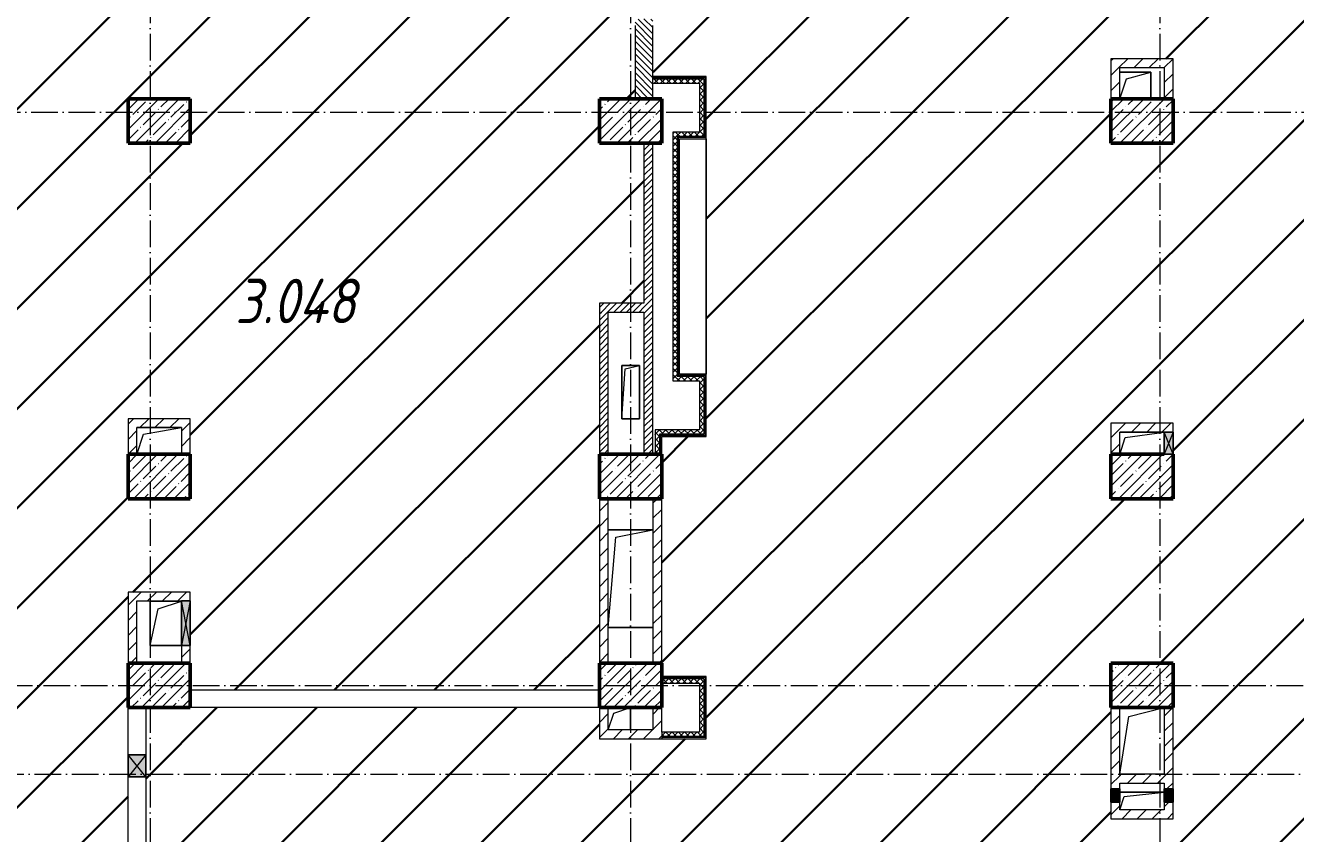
# Model space of a CAD drawing. Header units: millimetres. Extents: x -17017 to 628417, y -109036 to 199237.
# Drawn here: x 360118 to 374398, y -12950 to -3857 of the extents above; entities that cross this region are included whole.
import ezdxf

# ---------------------------------------------------------------- set-up
doc = ezdxf.new("R2010")
doc.units = ezdxf.units.MM
doc.linetypes.add('50_200_ШТРИХ_1Т_ш5_п1_п1_', pattern=[700, 500, -100, 0, -100])
for name, color, linetype, lineweight in [('A-DETL-GENF-OTLN', 7, 'Continuous', 9), ('A-FLOR-____-OTLN', 7, 'Continuous', 9), ('A-GENM-____-OTLN', 7, 'Continuous', 9), ('A-GLAZ-____-OTLN', 7, 'Continuous', 9), ('A-WALL-____-MCUT', 7, 'Continuous', 13), ('A-WALL-____-MCUT-1', 7, 'Continuous', 9), ('A-WALL-____-PATT-1', 7, 'Continuous', 9), ('A-WALL-FNSH-MCUT-1', 7, 'Continuous', 9), ('I-WALL-____-OTLN', 7, 'Continuous', 9), ('S-COLS-____-MCUT', 7, 'Continuous', 50), ('S-COLS-____-OTLN', 7, 'Continuous', 9), ('S-GRID-____-OTLN-1', 7, '50_200_ШТРИХ_1Т_ш5_п1_п1_', 9), ('Марки помещений', 7, 'Continuous', 9), ('стяжа', 7, 'Continuous', 30)]:
    doc.layers.add(name, color=color, linetype=linetype, lineweight=lineweight)
doc.layers.add('A-WALL-____-PATT-3', color=9, linetype='Continuous', lineweight=9, true_color=0x808080)
doc.styles.add('ISOCPEUR_I_2', font='isocpeui.ttf', dxfattribs={"width": 0.85, "height": 2.3})
pattern_1 = [(45, (283770.71, -86863.46), (-84.85281, 84.85281), [])]
pattern_2 = [(45, (283770.707, -86863.456), (-35.35534, 35.35534), [])]
pattern_3 = [(45, (283770.707, -86863.456), (-35.35534, 35.35534), []), (135, (283770.707, -86863.456), (-35.35534, -35.35534), [])]

# ---------------------------------------------------------------- blocks, each defined once
blk = doc.blocks.new('BSC_Колонна _Прямоугольная - 500х700-V134-АР1_План отверстий 3 этажа в осях 1-64_Ю-ЯЯ')
at = {"layer": 'S-COLS-____-OTLN'}
h = blk.add_hatch(dxfattribs=at)
h.set_pattern_fill('FP_139', color=256, style=0, pattern_type=2)
h.set_pattern_definition([(315, (-75581.04, 77850), (114.04925, 114.04925), []), (315, (-75581.04, 77735.95), (114.04925, 114.04925), [201.613, -40.323, 3.353, -36.97])])
h.paths.add_polyline_path([(-250, 350), (-250, -350), (250, -350), (250, 350)], flags=0)
at = {"layer": 'S-COLS-____-MCUT'}
for p, q in [((250, 350), (-250, 350)), ((-250, 350), (-250, -350)), ((250, -350), (250, 350)), ((-250, -350), (250, -350))]:
    blk.add_line(p, q, dxfattribs=at)
blk = doc.blocks.new('BSC_Колонна _Прямоугольная - 500х700-V135-АР1_План отверстий 3 этажа в осях 1-64_Ю-ЯЯ')
at = {"layer": 'S-COLS-____-OTLN'}
h = blk.add_hatch(dxfattribs=at)
h.set_pattern_fill('FP_140', color=256, style=0, pattern_type=2)
h.set_pattern_definition([(315, (-75581.04, 83150), (114.04925, 114.04925), []), (315, (-75581.04, 83035.95), (114.04925, 114.04925), [201.613, -40.323, 3.353, -36.97])])
h.paths.add_polyline_path([(-250, 350), (-250, -350), (250, -350), (250, 350)], flags=0)
at = {"layer": 'S-COLS-____-MCUT'}
for p, q in [((250, 350), (-250, 350)), ((-250, 350), (-250, -350)), ((250, -350), (250, 350)), ((-250, -350), (250, -350))]:
    blk.add_line(p, q, dxfattribs=at)
blk = doc.blocks.new('BSC_Колонна _Прямоугольная - 500х700-V136-АР1_План отверстий 3 этажа в осях 1-64_Ю-ЯЯ')
at = {"layer": 'S-COLS-____-OTLN'}
h = blk.add_hatch(dxfattribs=at)
h.set_pattern_fill('FP_141', color=256, style=0, pattern_type=2)
h.set_pattern_definition([(315, (-75581.04, 88900), (114.04925, 114.04925), []), (315, (-75581.04, 88785.95), (114.04925, 114.04925), [201.613, -40.323, 3.353, -36.97])])
h.paths.add_polyline_path([(-250, -350), (250, -350), (250, 350), (-250, 350)], flags=0)
at = {"layer": 'S-COLS-____-MCUT'}
for p, q in [((250, 350), (-250, 350)), ((-250, 350), (-250, -350)), ((250, -350), (250, 350)), ((-250, -350), (250, -350))]:
    blk.add_line(p, q, dxfattribs=at)
blk = doc.blocks.new('BSC_Колонна _Прямоугольная - 500х700-V137-АР1_План отверстий 3 этажа в осях 1-64_Ю-ЯЯ')
at = {"layer": 'S-COLS-____-OTLN'}
h = blk.add_hatch(dxfattribs=at)
h.set_pattern_fill('FP_142', color=256, style=0, pattern_type=2)
h.set_pattern_definition([(315, (-77931.04, 77850), (114.04925, 114.04925), []), (315, (-77931.04, 77735.95), (114.04925, 114.04925), [201.613, -40.323, 3.353, -36.97])])
h.paths.add_polyline_path([(-250, 350), (-250, -350), (250, -350), (250, 350)], flags=0)
at = {"layer": 'S-COLS-____-MCUT'}
for p, q in [((250, 350), (-250, 350)), ((-250, 350), (-250, -350)), ((250, -350), (250, 350)), ((-250, -350), (250, -350))]:
    blk.add_line(p, q, dxfattribs=at)
blk = doc.blocks.new('BSC_Колонна _Прямоугольная - 500х700-V138-АР1_План отверстий 3 этажа в осях 1-64_Ю-ЯЯ')
at = {"layer": 'S-COLS-____-OTLN'}
h = blk.add_hatch(dxfattribs=at)
h.set_pattern_fill('FP_143', color=256, style=0, pattern_type=2)
h.set_pattern_definition([(315, (-77931.04, 83150), (114.04925, 114.04925), []), (315, (-77931.04, 83035.95), (114.04925, 114.04925), [201.613, -40.323, 3.353, -36.97])])
h.paths.add_polyline_path([(-250, 350), (-250, -350), (250, -350), (250, 350)], flags=0)
at = {"layer": 'S-COLS-____-MCUT'}
for p, q in [((250, 350), (-250, 350)), ((-250, 350), (-250, -350)), ((250, -350), (250, 350)), ((-250, -350), (250, -350))]:
    blk.add_line(p, q, dxfattribs=at)
blk = doc.blocks.new('BSC_Колонна _Прямоугольная - 500х700-V139-АР1_План отверстий 3 этажа в осях 1-64_Ю-ЯЯ')
at = {"layer": 'S-COLS-____-OTLN'}
h = blk.add_hatch(dxfattribs=at)
h.set_pattern_fill('FP_144', color=256, style=0, pattern_type=2)
h.set_pattern_definition([(315, (-77931.04, 88900), (114.04925, 114.04925), []), (315, (-77931.04, 88785.95), (114.04925, 114.04925), [201.613, -40.323, 3.353, -36.97])])
h.paths.add_polyline_path([(-250, -250), (-250, -350), (250, -350), (250, 350), (-250, 350)], flags=0)
at = {"layer": 'S-COLS-____-MCUT'}
for p, q in [((250, 350), (-250, 350)), ((-250, 350), (-250, -350)), ((250, -250), (250, 350)), ((-250, -350), (250, -350))]:
    blk.add_line(p, q, dxfattribs=at)
blk = doc.blocks.new('BSC_Колонна _Прямоугольная - 500х700-V140-АР1_План отверстий 3 этажа в осях 1-64_Ю-ЯЯ')
at = {"layer": 'S-COLS-____-OTLN'}
h = blk.add_hatch(dxfattribs=at)
h.set_pattern_fill('FP_145', color=256, style=0, pattern_type=2)
h.set_pattern_definition([(315, (-81931.04, 77850), (114.04925, 114.04925), []), (315, (-81931.04, 77735.95), (114.04925, 114.04925), [201.613, -40.323, 3.353, -36.97])])
h.paths.add_polyline_path([(-250, 350), (-250, -350), (250, -350), (250, 350)], flags=0)
at = {"layer": 'S-COLS-____-MCUT'}
for p, q in [((250, 350), (-250, 350)), ((-250, 350), (-250, -350)), ((250, -350), (250, 350)), ((-250, -350), (250, -350))]:
    blk.add_line(p, q, dxfattribs=at)
blk = doc.blocks.new('BSC_Колонна _Прямоугольная - 500х700-V141-АР1_План отверстий 3 этажа в осях 1-64_Ю-ЯЯ')
at = {"layer": 'S-COLS-____-OTLN'}
h = blk.add_hatch(dxfattribs=at)
h.set_pattern_fill('FP_146', color=256, style=0, pattern_type=2)
h.set_pattern_definition([(315, (-81931.04, 83150), (114.04925, 114.04925), []), (315, (-81931.04, 83035.95), (114.04925, 114.04925), [201.613, -40.323, 3.353, -36.97])])
h.paths.add_polyline_path([(-250, 350), (-250, -350), (250, -350), (250, 350)], flags=0)
at = {"layer": 'S-COLS-____-MCUT'}
for p, q in [((250, 350), (-250, 350)), ((-250, 350), (-250, -350)), ((250, -350), (250, 350)), ((-250, -350), (250, -350))]:
    blk.add_line(p, q, dxfattribs=at)
blk = doc.blocks.new('BSC_Колонна _Прямоугольная - 500х700-V142-АР1_План отверстий 3 этажа в осях 1-64_Ю-ЯЯ')
at = {"layer": 'S-COLS-____-OTLN'}
h = blk.add_hatch(dxfattribs=at)
h.set_pattern_fill('FP_147', color=256, style=0, pattern_type=2)
h.set_pattern_definition([(315, (-81931.04, 88900), (114.04925, 114.04925), []), (315, (-81931.04, 88785.95), (114.04925, 114.04925), [201.613, -40.323, 3.353, -36.97])])
h.paths.add_polyline_path([(-250, -350), (250, -350), (250, 350), (-250, 350)], flags=0)
at = {"layer": 'S-COLS-____-MCUT'}
for p, q in [((250, 350), (-250, 350)), ((-250, 350), (-250, -350)), ((250, -350), (250, 350)), ((-250, -350), (250, -350))]:
    blk.add_line(p, q, dxfattribs=at)
blk = doc.blocks.new('AR_Отверстие прямоугольное _в плите_ - AR_Отверстие прямоугольное _в плите_-30459273-АР1_План отверстий 3 этажа в осях 1-64_Ю-ЯЯ')
at = {"layer": 'A-GENM-____-OTLN'}
for p, q in [((100, 300), (-100, 300)), ((-100, 300), (-100, -300)), ((-60, 260), (100, 300)), ((100, -300), (100, 300)), ((-100, -300), (-60, 260)), ((-100, -300), (100, -300))]:
    blk.add_line(p, q, dxfattribs=at)
blk = doc.blocks.new('AR_Отверстие прямоугольное _в плите_ - AR_Отверстие прямоугольное _в плите_-30552529-АР1_План отверстий 3 этажа в осях 1-64_Ю-ЯЯ')
at = {"layer": 'A-GENM-____-OTLN'}
for p, q in [((-150, 275), (250, 375)), ((-250, -375), (-150, 275))]:
    blk.add_line(p, q, dxfattribs=at)
blk = doc.blocks.new('AR_Отверстие прямоугольное _в плите_ - AR_Отверстие прямоугольное _в плите_-V189-АР1_План отверстий 3 этажа в осях 1-64_Ю-ЯЯ')
at = {"layer": 'A-GENM-____-OTLN'}
for p, q in [((175, 250), (-175, 250)), ((-175, 250), (-175, -250)), ((-175, -250), (-87, 163)), ((-87, 163), (175, 250)), ((-175, -250), (175, -250))]:
    blk.add_line(p, q, dxfattribs=at)
blk = doc.blocks.new('AR_Отверстие прямоугольное _в плите_ - AR_Отверстие прямоугольное _в плите_-V190-АР1_План отверстий 3 этажа в осях 1-64_Ю-ЯЯ')
at = {"layer": 'A-GENM-____-OTLN'}
for p, q in [((-125, -125), (-63, 63)), ((-63, 63), (125, 125)), ((125, -125), (125, 125))]:
    blk.add_line(p, q, dxfattribs=at)
blk = doc.blocks.new('AR_Отверстие прямоугольное _в плите_ - AR_Отверстие прямоугольное _в плите_-V191-АР1_План отверстий 3 этажа в осях 1-64_Ю-ЯЯ')
at = {"layer": 'A-GENM-____-OTLN'}
for p, q in [((250, 150), (-250, 150)), ((-175, 75), (250, 150)), ((-250, -150), (-175, 75))]:
    blk.add_line(p, q, dxfattribs=at)
blk = doc.blocks.new('AR_Отверстие прямоугольное _в плите_ - AR_Отверстие прямоугольное _в плите_-30552577-АР1_План отверстий 3 этажа в осях 1-64_Ю-ЯЯ')
at = {"layer": 'A-GENM-____-OTLN'}
for p, q in [((175, 150), (-175, 150)), ((-100, 75), (175, 150)), ((175, -150), (175, 150)), ((-175, -150), (-100, 75))]:
    blk.add_line(p, q, dxfattribs=at)
blk = doc.blocks.new('AR_Отверстие прямоугольное _в плите_ - AR_Отверстие прямоугольное _в плите_-V192-АР1_План отверстий 3 этажа в осях 1-64_Ю-ЯЯ')
at = {"layer": 'A-GENM-____-OTLN'}
for p, q in [((250, 100), (-250, 100)), ((-250, -100), (-200, 50)), ((-200, 50), (250, 100))]:
    blk.add_line(p, q, dxfattribs=at)
blk = doc.blocks.new('AR_Отверстие прямоугольное _в плите_ - AR_Отверстие прямоугольное _в плите_-V193-АР1_План отверстий 3 этажа в осях 1-64_Ю-ЯЯ')
at = {"layer": 'A-GENM-____-OTLN'}
for p, q in [((250, 125), (-250, 125)), ((-250, -125), (-188, 63)), ((-188, 63), (250, 125))]:
    blk.add_line(p, q, dxfattribs=at)
blk = doc.blocks.new('AR_Отверстие прямоугольное _в плите_ - AR_Отверстие прямоугольное _в плите_-30552711-АР1_План отверстий 3 этажа в осях 1-64_Ю-ЯЯ')
at = {"layer": 'A-GENM-____-OTLN'}
for p, q in [((250, 550), (-250, 550)), ((-250, -550), (-167, 467)), ((-167, 467), (250, 550)), ((-250, -550), (250, -550))]:
    blk.add_line(p, q, dxfattribs=at)
blk = doc.blocks.new('AR_Отверстие прямоугольное _в стене__БезПР - AR_Отверстие прямоугольное _в стене__БезПР-36392898-АР1_План отверстий 3 этажа в осях 1-64_Ю-ЯЯ')
at = {"layer": 'A-GLAZ-____-OTLN'}
blk.add_hatch(color=256, dxfattribs=at).paths.add_polyline_path([(125, 100), (-125, 100), (-125, -100), (125, -100)], flags=0)
at = {"layer": 'A-DETL-GENF-OTLN'}
for p, q in [((-125, -100), (-125, 100)), ((-125, 100), (125, 100)), ((125, 100), (-125, -100)), ((-125, 100), (125, -100)), ((125, 100), (-125, 100)), ((-125, 100), (-125, -100)), ((125, 100), (125, -100)), ((125, -100), (125, 100)), ((125, -100), (-125, -100)), ((-125, -100), (125, -100))]:
    blk.add_line(p, q, dxfattribs=at)
blk = doc.blocks.new('AR_Отверстие прямоугольное _в стене__БезПР - AR_Отверстие прямоугольное _в стене__БезПР-36428168-АР1_План отверстий 3 этажа в осях 1-64_Ю-ЯЯ')
at = {"layer": 'A-GLAZ-____-OTLN'}
blk.add_hatch(color=256, dxfattribs=at).paths.add_polyline_path([(75, -50), (75, 50), (-75, 50), (-75, -50)], flags=0)
at = {"layer": 'A-DETL-GENF-OTLN'}
for p, q in [((-75, -50), (-75, 50)), ((-75, 50), (75, 50)), ((75, 50), (-75, -50)), ((-75, 50), (75, -50)), ((75, 50), (-75, 50)), ((-75, 50), (-75, -50)), ((75, 50), (75, -50)), ((75, -50), (75, 50)), ((75, -50), (-75, -50)), ((-75, -50), (75, -50))]:
    blk.add_line(p, q, dxfattribs=at)
blk = doc.blocks.new('AR_Отверстие прямоугольное _в стене__БезПР - AR_Отверстие прямоугольное _в стене__БезПР-36899073-АР1_План отверстий 3 этажа в осях 1-64_Ю-ЯЯ')
at = {"layer": 'A-GLAZ-____-OTLN'}
blk.add_hatch(color=256, dxfattribs=at).paths.add_polyline_path([(250, -50), (250, 50), (-250, 50), (-250, -50)], flags=0)
at = {"layer": 'A-DETL-GENF-OTLN'}
for p, q in [((-250, -50), (-250, 50)), ((-250, 50), (250, 50)), ((250, 50), (-250, -50)), ((-250, 50), (250, -50)), ((250, 50), (-250, 50)), ((-250, 50), (-250, -50)), ((250, 50), (250, -50)), ((250, -50), (250, 50)), ((250, -50), (-250, -50)), ((-250, -50), (250, -50))]:
    blk.add_line(p, q, dxfattribs=at)
at = {"layer": 'A-GLAZ-____-OTLN'}
blk.add_line((250, 50), (-250, 50), dxfattribs=at)
blk = doc.blocks.new('AR_Отверстие прямоугольное _в стене__БезПР - AR_Отверстие прямоугольное _в стене__БезПР-36788609-АР1_План отверстий 3 этажа в осях 1-64_Ю-ЯЯ')
at = {"layer": 'A-GLAZ-____-OTLN'}
blk.add_hatch(color=256, dxfattribs=at).paths.add_polyline_path([(125, 50), (-125, 50), (-125, -50), (125, -50)], flags=0)
at = {"layer": 'A-DETL-GENF-OTLN'}
for p, q in [((-125, -50), (-125, 50)), ((-125, 50), (125, 50)), ((125, 50), (-125, -50)), ((-125, 50), (125, -50)), ((125, 50), (-125, 50)), ((-125, 50), (-125, -50)), ((125, 50), (125, -50)), ((125, -50), (125, 50)), ((125, -50), (-125, -50)), ((-125, -50), (125, -50))]:
    blk.add_line(p, q, dxfattribs=at)
blk = doc.blocks.new('3эт')
at = {"layer": 'S-GRID-____-OTLN-1', "color": 251, "ltscale": 0.6, "true_color": 0x636466}
for p, q in [((361520.7, 4029.4), (361520.7, -46882.4)), ((366920.7, 4029.4), (366920.7, -46882.4)), ((372870.7, 4029.4), (372870.7, -46882.4)), ((279101.9, -4832.4), (387845.1, -4832.4)), ((333012.7, -11282.4), (387845.1, -11282.4)), ((318208.2, -12282.4), (387845.1, -12282.4))]:
    blk.add_line(p, q, dxfattribs=at)

msp = doc.modelspace()

# ---------------------------------------------------------------- hatches: boundary and pattern name
at = {"layer": 'A-WALL-____-PATT-1'}
h = msp.add_hatch(dxfattribs=at)
h.set_pattern_fill('FP_9', color=256, style=0, pattern_type=2)
h.set_pattern_definition([(135, (283770.707, -86863.456), (-35.35534, -35.35534), [])])
h.paths.add_polyline_path([(367171, -4682), (367171, -3788), (367102, -3788), (367102, -3782), (367040, -3782), (367040, -3788), (366971, -3788), (366971, -4682)], flags=0)
h.paths.add_polyline_path([(367102, -2082), (367102, -2076), (367171, -2076), (367171, -1682), (366971, -1682), (366971, -2076), (367040, -2076), (367040, -2082)], flags=0)
h = msp.add_hatch(dxfattribs=at)
h.set_pattern_fill('FP_7', color=256, style=0, pattern_type=2)
h.set_pattern_definition(pattern_1)
h.paths.add_polyline_path([(372921, -4332), (372921, -4232), (372321, -4232), (372321, -4332), (372421, -4332)], flags=0)
h = msp.add_hatch(dxfattribs=at)
h.set_pattern_fill('FP_7', color=256, style=0, pattern_type=2)
h.set_pattern_definition(pattern_1)
h.paths.add_polyline_path([(373021, -4682), (373021, -4232), (372921, -4232), (372921, -4682)], flags=0)
h = msp.add_hatch(dxfattribs=at)
h.set_pattern_fill('FP_7', color=256, style=0, pattern_type=2)
h.set_pattern_definition(pattern_1)
h.paths.add_polyline_path([(372421, -4682), (372421, -4332), (372321, -4332), (372321, -4682)], flags=0)
h = msp.add_hatch(dxfattribs=at)
h.set_pattern_fill('FP_8', color=256, style=0, pattern_type=2)
h.set_pattern_definition(pattern_2)
h.paths.add_polyline_path([(367171, -8682), (367171, -5182), (367071, -5182), (367071, -8682)], flags=0)
h = msp.add_hatch(dxfattribs=at)
h.set_pattern_fill('FP_8', color=256, style=0, pattern_type=2)
h.set_pattern_definition(pattern_2)
h.paths.add_polyline_path([(367071, -7082), (367071, -6982), (366571, -6982), (366571, -7082), (366828, -7082)], flags=0)
h = msp.add_hatch(dxfattribs=at)
h.set_pattern_fill('FP_8', color=256, style=0, pattern_type=2)
h.set_pattern_definition(pattern_2)
h.paths.add_polyline_path([(366671, -8682), (366671, -7082), (366571, -7082), (366571, -8682)], flags=0)
h = msp.add_hatch(dxfattribs=at)
h.set_pattern_fill('FP_7', color=256, style=0, pattern_type=2)
h.set_pattern_definition(pattern_1)
h.paths.add_polyline_path([(361871, -8382), (361871, -8282), (361271, -8282), (361271, -8382), (361525, -8382)], flags=0)
h = msp.add_hatch(dxfattribs=at)
h.set_pattern_fill('FP_7', color=256, style=0, pattern_type=2)
h.set_pattern_definition(pattern_1)
h.paths.add_polyline_path([(361971, -8682), (361971, -8682), (361971, -8282), (361871, -8282), (361871, -8682)], flags=0)
h = msp.add_hatch(dxfattribs=at)
h.set_pattern_fill('FP_7', color=256, style=0, pattern_type=2)
h.set_pattern_definition(pattern_1)
h.paths.add_polyline_path([(361371, -8682), (361371, -8382), (361271, -8382), (361271, -8682)], flags=0)
h = msp.add_hatch(dxfattribs=at)
h.set_pattern_fill('FP_7', color=256, style=0, pattern_type=2)
h.set_pattern_definition(pattern_1)
h.paths.add_polyline_path([(372321, -8432), (373021, -8432), (373021, -8332), (372321, -8332)], flags=0)
h = msp.add_hatch(dxfattribs=at)
h.set_pattern_fill('FP_7', color=256, style=0, pattern_type=2)
h.set_pattern_definition(pattern_1)
h.paths.add_polyline_path([(372421, -8682), (372421, -8432), (372321, -8432), (372321, -8682)], flags=0)
h = msp.add_hatch(dxfattribs=at)
h.set_pattern_fill('FP_7', color=256, style=0, pattern_type=2)
h.set_pattern_definition(pattern_1)
h.paths.add_polyline_path([(366671, -11032), (366671, -9182), (366571, -9182), (366571, -11032)], flags=0)
h = msp.add_hatch(dxfattribs=at)
h.set_pattern_fill('FP_7', color=256, style=0, pattern_type=2)
h.set_pattern_definition(pattern_1)
h.paths.add_polyline_path([(367271, -11032), (367271, -9182), (367171, -9182), (367171, -11032)], flags=0)
h = msp.add_hatch(dxfattribs=at)
h.set_pattern_fill('FP_7', color=256, style=0, pattern_type=2)
h.set_pattern_definition(pattern_1)
h.paths.add_polyline_path([(361525, -10332), (361871, -10332), (361871, -10232), (361271, -10232), (361271, -10332), (361371, -10332)], flags=0)
h = msp.add_hatch(dxfattribs=at)
h.set_pattern_fill('FP_7', color=256, style=0, pattern_type=2)
h.set_pattern_definition(pattern_1)
h.paths.add_polyline_path([(361871, -11032), (361971, -11032), (361971, -10832), (361871, -10832)], flags=0)
h.paths.add_polyline_path([(361971, -10332), (361971, -10232), (361871, -10232), (361871, -10332)], flags=0)
h = msp.add_hatch(dxfattribs=at)
h.set_pattern_fill('FP_7', color=256, style=0, pattern_type=2)
h.set_pattern_definition(pattern_1)
h.paths.add_polyline_path([(361371, -11032), (361371, -10332), (361271, -10332), (361271, -11032)], flags=0)
h = msp.add_hatch(dxfattribs=at)
h.set_pattern_fill('FP_7', color=256, style=0, pattern_type=2)
h.set_pattern_definition(pattern_1)
h.paths.add_polyline_path([(366671, -11782), (366671, -11532), (366571, -11532), (366571, -11782)], flags=0)
h = msp.add_hatch(dxfattribs=at)
h.set_pattern_fill('FP_7', color=256, style=0, pattern_type=2)
h.set_pattern_definition(pattern_1)
h.paths.add_polyline_path([(367271, -11782), (367271, -11532), (367171, -11532), (367171, -11782)], flags=0)
h = msp.add_hatch(dxfattribs=at)
h.set_pattern_fill('FP_7', color=256, style=0, pattern_type=2)
h.set_pattern_definition(pattern_1)
h.paths.add_polyline_path([(372321, -12682), (372421, -12682), (372421, -12597), (372321, -12597)], flags=0)
h.paths.add_polyline_path([(372379, -12447), (372421, -12447), (372421, -11532), (372321, -11532), (372321, -12447)], flags=0)
h = msp.add_hatch(dxfattribs=at)
h.set_pattern_fill('FP_7', color=256, style=0, pattern_type=2)
h.set_pattern_definition(pattern_1)
h.paths.add_polyline_path([(372921, -12682), (373021, -12682), (373021, -12597), (372921, -12597)], flags=0)
h.paths.add_polyline_path([(372921, -12447), (373021, -12447), (373021, -11532), (372921, -11532), (372921, -12382)], flags=0)
h = msp.add_hatch(dxfattribs=at)
h.set_pattern_fill('FP_7', color=256, style=0, pattern_type=2)
h.set_pattern_definition(pattern_1)
h.paths.add_polyline_path([(366571, -11882), (367271, -11882), (367271, -11782), (366571, -11782)], flags=0)
h = msp.add_hatch(dxfattribs=at)
h.set_pattern_fill('FP_7', color=256, style=0, pattern_type=2)
h.set_pattern_definition(pattern_1)
h.paths.add_polyline_path([(372921, -12382), (372921, -12282), (372421, -12282), (372421, -12382)], flags=0)
h = msp.add_hatch(dxfattribs=at)
h.set_pattern_fill('FP_7', color=256, style=0, pattern_type=2)
h.set_pattern_definition(pattern_1)
h.paths.add_polyline_path([(373021, -12782), (373021, -12682), (372321, -12682), (372321, -12782)], flags=0)
at = {"layer": 'A-WALL-____-PATT-3'}
h = msp.add_hatch(dxfattribs=at)
h.set_pattern_fill('FP_10', color=256, style=0, pattern_type=2)
h.set_pattern_definition(pattern_3)
h.paths.add_polyline_path([(367171, -4507), (367696, -4507), (367696, -4457), (367171, -4457)], flags=0)
h = msp.add_hatch(dxfattribs=at)
h.set_pattern_fill('FP_10', color=256, style=0, pattern_type=2)
h.set_pattern_definition(pattern_3)
h.paths.add_polyline_path([(367696, -11807), (367746, -11807), (367746, -11207), (367696, -11207), (367696, -11257)], flags=0)
h.paths.add_polyline_path([(367696, -8457), (367746, -8457), (367746, -7807), (367696, -7807), (367696, -8407)], flags=0)
h.paths.add_polyline_path([(367696, -5107), (367746, -5107), (367746, -4457), (367696, -4457), (367696, -5057)], flags=0)
h = msp.add_hatch(dxfattribs=at)
h.set_pattern_fill('FP_10', color=256, style=0, pattern_type=2)
h.set_pattern_definition(pattern_3)
h.paths.add_polyline_path([(367446, -7857), (367446, -5057), (367396, -5057), (367396, -7857)], flags=0)
h = msp.add_hatch(dxfattribs=at)
h.set_pattern_fill('FP_10', color=256, style=0, pattern_type=2)
h.set_pattern_definition(pattern_3)
h.paths.add_polyline_path([(367458, -5107), (367696, -5107), (367696, -5057), (367446, -5057), (367446, -5107)], flags=0)
h = msp.add_hatch(dxfattribs=at)
h.set_pattern_fill('FP_10', color=256, style=0, pattern_type=2)
h.set_pattern_definition(pattern_3)
h.paths.add_polyline_path([(367471, -7857), (367696, -7857), (367696, -7807), (367446, -7807), (367446, -7857), (367458, -7857)], flags=0)
h = msp.add_hatch(dxfattribs=at)
h.set_pattern_fill('FP_10', color=256, style=0, pattern_type=2)
h.set_pattern_definition(pattern_3)
h.paths.add_polyline_path([(367696, -8457), (367696, -8407), (367196, -8407), (367196, -8457), (367246, -8457)], flags=0)
h = msp.add_hatch(dxfattribs=at)
h.set_pattern_fill('FP_10', color=256, style=0, pattern_type=2)
h.set_pattern_definition(pattern_3)
h.paths.add_polyline_path([(367196, -8682), (367246, -8682), (367246, -8457), (367196, -8457), (367196, -8652)], flags=0)
h = msp.add_hatch(dxfattribs=at)
h.set_pattern_fill('FP_10', color=256, style=0, pattern_type=2)
h.set_pattern_definition(pattern_3)
h.paths.add_polyline_path([(367696, -11257), (367696, -11207), (367271, -11207), (367271, -11257)], flags=0)
h = msp.add_hatch(dxfattribs=at)
h.set_pattern_fill('FP_10', color=256, style=0, pattern_type=2)
h.set_pattern_definition(pattern_3)
h.paths.add_polyline_path([(367746, -11857), (367746, -11807), (367271, -11807), (367271, -11857), (367711, -11857)], flags=0)
at = {"layer": 'стяжа'}
h = msp.add_hatch(dxfattribs=at)
h.set_pattern_fill('ANSI31', color=5, scale=250)
h.paths.add_polyline_path([(375221, -13632), (377021, -13632), (377021, -13132), (377721, -13132), (377721, -7782), (377021, -7782), (377021, -7282), (377721, -7282), (377721, -6032), (376221, -6032), (376021, -6032), (376021, -5932), (376021, -4632), (376021, -4432), (376021, -3707), (376015, -3707), (376015, -3632), (376015, -3626), (376015, -3557), (376021, -2032), (376015, -2032), (376015, -1957), (376021, -1432), (375596, -1432), (375596, -1438), (375521, -1438), (375521, -1432), (373021, -1432), (373021, -1682), (372521, -1682), (372521, -1432), (370721, -1432), (370721, -1438), (370646, -1438), (370271, -1436), (370271, -1533), (370071, -1533), (370071, -1432), (369671, -1432), (369671, -1438), (369596, -1438), (367796, -1432), (367796, -1438), (367721, -1438), (367371, -1435), (367371, -1532), (367171, -1532), (367171, -1682), (367171, -2007), (367177, -2007), (367177, -2082), (367171, -3707), (367177, -3707), (367177, -3776), (367177, -3782), (367177, -3857), (367173, -4432), (367771, -4432), (367771, -5132), (367771, -7782), (367771, -8482), (367271, -8482), (367271, -8682), (367271, -9182), (367271, -11032), (367271, -11182), (367771, -11182), (367771, -11882), (366571, -11882), (366571, -11532), (361971, -11532), (361471, -11532), (361471, -12062), (361471, -12312), (361471, -14432), (362021, -14432), (362221, -14432), (362721, -14432), (362721, -14582), (362721, -15582), (362721, -15832), (362221, -15832), (362221, -16982), (362221, -18882), (362721, -18882), (362721, -20282), (361971, -20282), (361271, -20282), (361271, -19782), (361271, -19682), (361271, -19482), (361271, -16982), (361271, -16482), (361271, -14532), (361271, -14432), (361271, -12312), (361271, -12062), (361271, -11532), (361271, -11032), (361271, -10232), (361971, -10232), (361971, -10332), (361971, -10832), (361971, -11032), (361971, -11332), (366571, -11332), (366571, -11032), (366571, -9182), (366571, -8682), (366571, -6982), (367071, -6982), (367071, -5182), (366571, -5182), (366571, -4682), (366971, -4682), (366971, -3857), (366965, -3857), (366965, -3782), (366965, -3776), (366965, -3707), (366971, -2082), (366965, -2082), (366965, -2007), (366971, -1682), (366671, -1682), (366671, -1432), (364871, -1432), (364871, -1438), (364796, -1438), (363896, -1432), (363896, -1438), (363821, -1438), (363821, -1432), (362021, -1432), (362021, -1438), (361971, -1438), (361971, -1532), (361771, -1532), (361771, -1682), (361271, -1682), (361271, -1532), (361071, -1532), (361071, -1432), (360896, -1432), (360896, -1438), (360821, -1438), (360821, -1432), (359021, -1432), (359021, -1682), (358721, -1682), (358721, -3032), (359521, -3032), (359521, -4582), (359221, -4582), (359221, -6052), (359221, -6252), (359221, -6482), (359221, -7082), (359221, -7282), (359221, -7882), (359221, -7932), (359221, -8032), (358721, -8032), (358721, -11032), (359021, -11032), (359471, -11032), (359471, -12932), (358721, -12932), (358721, -16482), (359021, -16482), (359021, -16982), (358721, -16982), (358721, -19182), (359021, -19182), (359021, -19682), (358781, -19682), (358781, -20222), (358781, -20282), (358476, -20282), (358471, -22442), (358521, -22442), (358521, -22382), (358781, -22382), (358781, -23482), (360021, -23482), (360021, -22682), (362121, -22682), (362171, -22682), (364221, -22682), (364271, -22682), (365996, -22682), (367246, -22682), (367296, -22682), (369541, -22682), (369541, -23482), (369541, -23682), (369541, -26232), (369541, -26282), (369541, -28882), (369541, -28932), (369541, -31482), (369621, -31482), (369621, -31482), (371919, -31482), (372519, -31482), (372519, -31682), (372521, -31682), (373021, -31682), (373021, -31482), (377021, -31482), (377021, -31182), (377721, -31182), (377721, -25732), (377021, -25732), (377021, -25232), (377721, -25232), (377721, -22732), (377021, -22732), (377021, -22232), (375221, -22232)])
h.paths.add_polyline_path([(367271, -19782), (367271, -20282), (366571, -20282), (366571, -19782)], flags=16)
h.paths.add_polyline_path([(367371, -16982), (367271, -16982), (366571, -16982), (365671, -16982), (365671, -15682), (367371, -15682)], flags=16)
h.paths.add_polyline_path([(367271, -16482), (366571, -16482), (366571, -16882), (365771, -16882), (365771, -15782), (367271, -15782)], flags=0)
h.paths.add_polyline_path([(365871, -16482), (365871, -15832), (367271, -15832), (365979, -15941)], flags=0)
h.paths.add_polyline_path([(371421, -16982), (371421, -15682), (373121, -15682), (373121, -16982), (373021, -16982), (372321, -16982)], flags=16)
h.paths.add_polyline_path([(372221, -19282), (373021, -19282), (373021, -19782), (373021, -20282), (372321, -20282), (372221, -20282)], flags=16)
h.paths.add_polyline_path([(371521, -16882), (372321, -16882), (372321, -16483), (371521, -16483)], flags=0)
h.paths.add_polyline_path([(372321, -19382), (372921, -19382), (372921, -19782), (372321, -19782)], flags=0)
h.paths.add_polyline_path([(373021, -15783), (373021, -15782), (371521, -15782), (371521, -15783)], flags=0)
h.paths.add_polyline_path([(372321, -23482), (373021, -23482), (373021, -23982), (372321, -23982)], flags=16)
h.paths.add_polyline_path([(372321, -12782), (372321, -12597), (372321, -12447), (372321, -11532), (372321, -11032), (373021, -11032), (373021, -11532), (373021, -12447), (373021, -12597), (373021, -12782)], flags=16)
h.paths.add_polyline_path([(372421, -12682), (372421, -12597), (372321, -12597), (372321, -12447), (372421, -12447), (372421, -12382), (372921, -12382), (372921, -12447), (373021, -12447), (373021, -12597), (372921, -12597), (372921, -12682)], flags=0)
h.paths.add_polyline_path([(372921, -12482), (372421, -12482), (372421, -12597), (372321, -12597), (372371, -12522), (372321, -12447), (372421, -12447), (372421, -12482), (372921, -12482), (372921, -12447), (373021, -12447), (372971, -12522), (373021, -12597), (372921, -12597)], flags=0)
h.paths.add_polyline_path([(372521, -11632), (372421, -12282), (372421, -12282), (372921, -12282), (372921, -11532)], flags=0)
h.paths.add_polyline_path([(372321, -26982), (373021, -26982), (373021, -27482), (372321, -27482)], flags=16)
h.paths.add_polyline_path([(372321, -9182), (372321, -8682), (372321, -8332), (373021, -8332), (373021, -8432), (373021, -8682), (373021, -9182)], flags=16)
h.paths.add_polyline_path([(372421, -8682), (372421, -8432), (372921, -8432), (373021, -8432), (373021, -8682), (372921, -8682)], flags=0)
h.paths.add_polyline_path([(372921, -8432), (373021, -8432), (372971, -8557), (373021, -8682), (372921, -8682)], flags=0)
h.paths.add_polyline_path([(361971, -9182), (361271, -9182), (361271, -8682), (361271, -8282), (361971, -8282), (361971, -8682)], flags=16)
h.paths.add_polyline_path([(361371, -8682), (361371, -8382), (361873, -8382), (361871, -8383), (361871, -8682)], flags=0)
h.paths.add_polyline_path([(372321, -5182), (372321, -4682), (372321, -4232), (373021, -4232), (373021, -4682), (373021, -5182)], flags=16)
h.paths.add_polyline_path([(372421, -4682), (372421, -4332), (372921, -4332), (372921, -4682)], flags=0)
h.paths.add_polyline_path([(361971, -5182), (361271, -5182), (361271, -4682), (361971, -4682)], flags=16)

# ---------------------------------------------------------------- linework, layer by layer
at = {"layer": 'A-FLOR-____-OTLN'}
for p, q in [((372421, -4383), (372771, -4383)), ((372771, -4383), (372771, -4682)), ((367770, -7782), (367770, -5132)), ((366821, -7683), (367021, -7683)), ((366821, -8283), (366821, -7683)), ((367021, -7683), (367021, -8283)), ((361371, -8383), (361871, -8383)), ((367021, -8283), (366821, -8283)), ((372421, -8433), (372921, -8433)), ((366671, -9532), (367171, -9532)), ((361521, -10333), (361871, -10333)), ((361521, -10833), (361521, -10333)), ((367171, -10632), (366671, -10632)), ((361871, -10833), (361521, -10833)), ((366921, -11532), (366921, -11782)), ((372421, -12482), (372921, -12482))]:
    msp.add_line(p, q, dxfattribs=at)
at = {"layer": 'A-WALL-____-MCUT'}
for p, q in [((366971, -3857), (366971, -4682)), ((367171, -4682), (367171, -3857)), ((367171, -4457), (367746, -4457)), ((367171, -4507), (367696, -4507)), ((367696, -4507), (367696, -5057)), ((367746, -4457), (367746, -5107)), ((367396, -5057), (367396, -7857)), ((367696, -5057), (367396, -5057)), ((367446, -5107), (367446, -7807)), ((367746, -5107), (367446, -5107)), ((367746, -7807), (367446, -7807)), ((367746, -7807), (367746, -8457)), ((367396, -7857), (367696, -7857)), ((367696, -7857), (367696, -8407)), ((367696, -8407), (367196, -8407)), ((367196, -8407), (367196, -8682)), ((367746, -8457), (367246, -8457)), ((367246, -8457), (367246, -8682)), ((367746, -11207), (367271, -11207)), ((367271, -11257), (367696, -11257)), ((367696, -11257), (367696, -11807)), ((367746, -11207), (367746, -11857)), ((367696, -11807), (367271, -11807)), ((367271, -11807), (367271, -11857)), ((367746, -11857), (367271, -11857))]:
    msp.add_line(p, q, dxfattribs=at)
at = {"layer": 'A-WALL-____-MCUT-1'}
for p, q in [((367171, -4445), (367758, -4445)), ((367758, -4445), (367758, -5120)), ((367458, -5120), (367458, -7795)), ((367758, -5120), (367458, -5120)), ((367758, -7795), (367458, -7795)), ((367758, -7795), (367758, -8470)), ((367758, -8470), (367258, -8470)), ((367258, -8470), (367258, -8682)), ((367758, -11195), (367271, -11195)), ((367758, -11195), (367758, -11870)), ((367758, -11870), (367271, -11870))]:
    msp.add_line(p, q, dxfattribs=at)
at = {"layer": 'A-WALL-FNSH-MCUT-1'}
for p, q in [((373021, -4232), (372321, -4232)), ((372321, -4232), (372321, -4682)), ((373021, -4682), (373021, -4232)), ((372421, -4332), (372921, -4332)), ((372421, -4682), (372421, -4332)), ((372921, -4332), (372921, -4682)), ((367771, -4432), (367171, -4432)), ((367771, -5132), (367771, -4432)), ((367471, -7782), (367471, -5132)), ((367471, -5132), (367771, -5132)), ((367071, -5182), (367071, -6982)), ((367171, -8682), (367171, -5182)), ((367071, -6982), (366571, -6982)), ((366571, -6982), (366571, -8682)), ((366671, -7082), (367071, -7082)), ((366671, -8682), (366671, -7082)), ((367071, -7082), (367071, -8682)), ((367771, -7782), (367471, -7782)), ((367771, -8482), (367771, -7782)), ((361971, -8282), (361271, -8282)), ((361271, -8282), (361271, -8682)), ((361971, -8682), (361971, -8282)), ((361371, -8382), (361871, -8382)), ((361371, -8682), (361371, -8382)), ((361871, -8382), (361871, -8682)), ((373021, -8332), (372321, -8332)), ((372321, -8332), (372321, -8682)), ((373021, -8432), (373021, -8332)), ((367271, -8482), (367771, -8482)), ((367271, -8682), (367271, -8482)), ((372421, -8432), (372921, -8432)), ((372421, -8682), (372421, -8432)), ((366571, -9182), (366571, -11032)), ((366671, -11032), (366671, -9182)), ((367171, -9182), (367171, -11032)), ((367271, -11032), (367271, -9182)), ((361971, -10232), (361271, -10232)), ((361271, -10232), (361271, -11032)), ((361971, -10332), (361971, -10232)), ((361371, -10332), (361871, -10332)), ((361371, -11032), (361371, -10332)), ((361871, -10832), (361871, -11032)), ((361971, -11032), (361971, -10832)), ((367771, -11182), (367271, -11182)), ((367771, -11882), (367771, -11182)), ((366571, -11532), (366571, -11882)), ((366671, -11782), (366671, -11532)), ((367171, -11532), (367171, -11782)), ((367271, -11807), (367271, -11532)), ((372321, -11532), (372321, -12447)), ((372421, -12282), (372421, -11532)), ((372921, -11532), (372921, -12282)), ((373021, -12447), (373021, -11532)), ((367171, -11782), (366671, -11782)), ((366571, -11882), (367771, -11882)), ((367271, -11857), (367271, -11882)), ((372921, -12282), (372421, -12282)), ((372421, -12447), (372421, -12382)), ((372421, -12382), (372921, -12382)), ((372921, -12382), (372921, -12447)), ((372321, -12597), (372321, -12782)), ((372421, -12682), (372421, -12597)), ((372921, -12682), (372421, -12682)), ((372921, -12597), (372921, -12682)), ((373021, -12782), (373021, -12597)), ((372321, -12782), (373021, -12782))]:
    msp.add_line(p, q, dxfattribs=at)
at = {"layer": 'I-WALL-____-OTLN'}
for p, q in [((367771, -5132), (367771, -7782)), ((361971, -11332), (366571, -11332)), ((361271, -12062), (361271, -11532)), ((361471, -11532), (361471, -12062)), ((366571, -11532), (361971, -11532)), ((361271, -14432), (361271, -12312)), ((361471, -12312), (361471, -14432))]:
    msp.add_line(p, q, dxfattribs=at)

# ---------------------------------------------------------------- block references
at = {"layer": 'A-GENM-____-OTLN'}
for name, p in [('AR_Отверстие прямоугольное _в плите_ - AR_Отверстие прямоугольное _в плите_-30552577-АР1_План отверстий 3 этажа в осях 1-64_Ю-ЯЯ', (372596, -4533)), ('AR_Отверстие прямоугольное _в плите_ - AR_Отверстие прямоугольное _в плите_-30459273-АР1_План отверстий 3 этажа в осях 1-64_Ю-ЯЯ', (366921, -7983)), ('AR_Отверстие прямоугольное _в плите_ - AR_Отверстие прямоугольное _в плите_-V191-АР1_План отверстий 3 этажа в осях 1-64_Ю-ЯЯ', (361621, -8533)), ('AR_Отверстие прямоугольное _в плите_ - AR_Отверстие прямоугольное _в плите_-V193-АР1_План отверстий 3 этажа в осях 1-64_Ю-ЯЯ', (372671, -8558)), ('AR_Отверстие прямоугольное _в плите_ - AR_Отверстие прямоугольное _в плите_-30552711-АР1_План отверстий 3 этажа в осях 1-64_Ю-ЯЯ', (366921, -10082)), ('AR_Отверстие прямоугольное _в плите_ - AR_Отверстие прямоугольное _в плите_-V189-АР1_План отверстий 3 этажа в осях 1-64_Ю-ЯЯ', (361696, -10583)), ('AR_Отверстие прямоугольное _в плите_ - AR_Отверстие прямоугольное _в плите_-V190-АР1_План отверстий 3 этажа в осях 1-64_Ю-ЯЯ', (366796, -11657)), ('AR_Отверстие прямоугольное _в плите_ - AR_Отверстие прямоугольное _в плите_-30552529-АР1_План отверстий 3 этажа в осях 1-64_Ю-ЯЯ', (372671, -11907)), ('AR_Отверстие прямоугольное _в плите_ - AR_Отверстие прямоугольное _в плите_-V192-АР1_План отверстий 3 этажа в осях 1-64_Ю-ЯЯ', (372671, -12582))]:
    msp.add_blockref(name, p, dxfattribs=at)
at = {"layer": 'A-GLAZ-____-OTLN'}
for name, p, rotation in [('AR_Отверстие прямоугольное _в стене__БезПР - AR_Отверстие прямоугольное _в стене__БезПР-36788609-АР1_План отверстий 3 этажа в осях 1-64_Ю-ЯЯ', (372971, -8557), 270), ('AR_Отверстие прямоугольное _в стене__БезПР - AR_Отверстие прямоугольное _в стене__БезПР-36899073-АР1_План отверстий 3 этажа в осях 1-64_Ю-ЯЯ', (361921, -10582), 270), ('AR_Отверстие прямоугольное _в стене__БезПР - AR_Отверстие прямоугольное _в стене__БезПР-36392898-АР1_План отверстий 3 этажа в осях 1-64_Ю-ЯЯ', (361371, -12187), 269.9999999999996), ('AR_Отверстие прямоугольное _в стене__БезПР - AR_Отверстие прямоугольное _в стене__БезПР-36428168-АР1_План отверстий 3 этажа в осях 1-64_Ю-ЯЯ', (372371, -12522), 270), ('AR_Отверстие прямоугольное _в стене__БезПР - AR_Отверстие прямоугольное _в стене__БезПР-36428168-АР1_План отверстий 3 этажа в осях 1-64_Ю-ЯЯ', (372971, -12522), 270)]:
    msp.add_blockref(name, p, dxfattribs=dict(at, rotation=rotation))
at = {"layer": 'S-COLS-____-OTLN', "rotation": 89.9999999999999}
for name, p in [('BSC_Колонна _Прямоугольная - 500х700-V140-АР1_План отверстий 3 этажа в осях 1-64_Ю-ЯЯ', (361621, -4932)), ('BSC_Колонна _Прямоугольная - 500х700-V141-АР1_План отверстий 3 этажа в осях 1-64_Ю-ЯЯ', (366921, -4932)), ('BSC_Колонна _Прямоугольная - 500х700-V142-АР1_План отверстий 3 этажа в осях 1-64_Ю-ЯЯ', (372671, -4932)), ('BSC_Колонна _Прямоугольная - 500х700-V137-АР1_План отверстий 3 этажа в осях 1-64_Ю-ЯЯ', (361621, -8932)), ('BSC_Колонна _Прямоугольная - 500х700-V138-АР1_План отверстий 3 этажа в осях 1-64_Ю-ЯЯ', (366921, -8932)), ('BSC_Колонна _Прямоугольная - 500х700-V139-АР1_План отверстий 3 этажа в осях 1-64_Ю-ЯЯ', (372671, -8932)), ('BSC_Колонна _Прямоугольная - 500х700-V134-АР1_План отверстий 3 этажа в осях 1-64_Ю-ЯЯ', (361621, -11282)), ('BSC_Колонна _Прямоугольная - 500х700-V135-АР1_План отверстий 3 этажа в осях 1-64_Ю-ЯЯ', (366921, -11282)), ('BSC_Колонна _Прямоугольная - 500х700-V136-АР1_План отверстий 3 этажа в осях 1-64_Ю-ЯЯ', (372671, -11282))]:
    msp.add_blockref(name, p, dxfattribs=at)
at = {"layer": 'стяжа'}
msp.add_blockref('3эт', (0, 0), dxfattribs=at)

# ---------------------------------------------------------------- texts
at = {"layer": 'Марки помещений', "insert": (362477, -6708), "char_height": 500, "width": 817.72, "attachment_point": 1, "style": 'ISOCPEUR_I_2'}
msp.add_mtext('3.048', dxfattribs=at)

doc.saveas('drawing.dxf')
